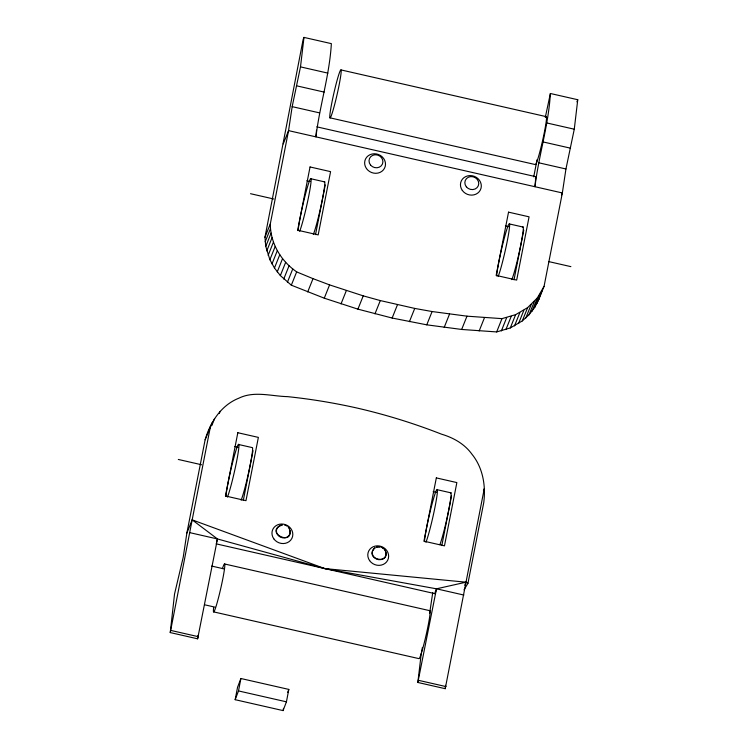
<?xml version="1.0" encoding="UTF-8"?>
<svg xmlns="http://www.w3.org/2000/svg" width="748" height="748" viewBox="0 0 748 748"><rect width="100%" height="100%" fill="white"/><g stroke="black" fill="none" stroke-linecap="round" stroke-linejoin="round"><path stroke-width="1.12" d="M316.516 130.18L315.937 136.856C319.686 105.524 329.55 75.258 331.355 43.636L303.978 37.4L303.136 39.494L264.96 237.275L265.774 246.391L269.888 259.696L274.46 267.999L280.35 275.582L291.327 285.184L324.267 298.181L357.918 309.148L392.139 318.04L426.771 324.828L461.666 329.457L496.663 331.925L510.304 327.933L522.31 320.911L529.051 314.749L534.577 307.587L538.738 299.611L544.067 286.325L562.346 192.956L565.946 168.983L574.277 129.208L577.755 99.727L550.378 93.5L545.311 117.333M316.806 126.842L535.839 176.706L534.97 186.72C538.71 155.397 548.574 125.122 550.378 93.5M210.45 426.491L192.171 519.86L217.462 538.953L197.622 638.811L170.245 632.574L174.536 594.052L183.241 557.12L186.85 533.137L205.13 439.777C210.235 422.143 221.23 405.145 238.893 398.17C254.152 390.662 271.412 396.262 287.531 396.636C310.906 399.077 334.122 402.892 357.058 408.053C385.8 414.654 414.037 423.396 441.498 434.167C453.456 437.72 464.564 443.938 471.941 454.204C482.89 467.659 485.929 485.695 483.76 502.563L467.958 583.281L464.012 589.845M197.622 638.811L197.996 635.435M264.96 237.275L270.28 223.998L288.56 130.629L292.169 106.646L300.5 66.881L303.978 37.4M483.414 490.866L484.236 488.818L445.219 688.693L417.842 682.466L421.32 652.985M445.219 688.693L445.621 685.299M429.651 613.21L432.737 592.659M170.245 632.574L192.171 519.86L324.772 568.583L436.495 588.816L463.872 595.053M235.162 699.689L237.546 687.272L240.893 678.511L288.812 689.413L286.428 701.83L283.081 710.6L235.162 699.689L238.509 690.928L240.893 678.511M283.081 710.6L283.511 708.347M417.842 682.466L436.495 588.816L465.957 582.187L467.958 583.281M533.726 176.846L537.073 159.679M243.306 500.393L253.039 450.679M315.525 234.629L325.258 184.915M441.806 545.582L451.54 495.868M421.535 651.863L422.414 647.403M514.016 279.817L523.75 230.103M538.738 299.611L539.411 296.189M216.63 541.889L217.462 538.953L324.772 568.583L465.957 582.187L464.723 585.254M216.079 543.833L435.102 593.706L436.495 588.816M287.69 692.339L288.812 689.413M283.24 143.906L288.56 130.629L562.346 192.956L561.524 195.004M265.166 241.838L270.496 228.551L270.28 223.998M265.774 246.391L271.094 233.105L270.496 228.551M266.765 250.907L272.085 237.621L271.094 233.105M268.139 255.349L273.469 242.062L272.085 237.621M269.888 259.696L275.217 246.41L273.469 242.062M272.001 263.922L277.321 250.636L275.217 246.41M212.357 422.414L205.13 439.777M274.46 267.999L279.78 254.713L277.321 250.636M211.749 425.668L214.611 418.515M219.323 413.392L220.136 411.344M277.246 271.889L282.566 258.602L279.78 254.713M280.35 275.582L285.671 262.296L282.566 258.602M283.744 279.041L289.065 265.755L285.671 262.296M186.85 533.137L192.171 519.86M287.41 282.248L292.739 268.962L289.065 265.755M291.327 285.184L296.647 271.898L292.739 268.962M307.699 291.926L313.019 278.649L329.588 284.894L363.238 295.862L380.293 300.574L414.738 308.419L432.092 311.542L466.986 316.17L501.983 318.639L515.624 314.646L527.63 307.624L537.298 297.994L544.067 286.325M324.267 298.181L329.588 284.894M341.013 303.922L346.333 290.635M357.918 309.148L363.238 295.862M374.963 313.861L380.293 300.574M392.139 318.04L397.459 304.763M409.408 321.696L414.738 308.419M426.771 324.828L432.092 311.542M444.19 327.409L449.52 314.123M461.666 329.457L466.986 316.17M479.159 330.962L484.48 317.676M576.923 101.822L577.755 99.727M496.663 331.925L501.983 318.639M501.347 330.953L506.667 317.666M505.9 329.616L511.221 316.329M510.304 327.933L515.624 314.646M514.521 325.913L519.851 312.627M518.532 323.566L523.862 310.28M522.31 320.911L527.63 307.624M525.825 317.965L531.145 304.679M529.051 314.749L534.371 301.463M531.978 311.28L537.298 297.994M534.577 307.587L539.897 294.301M536.84 303.688L542.16 290.402M376.665 547.022L380.414 546.881A7.041 6.433 21.8 0 0 376.403 547.087M282.473 524.928C262.454 531.959 295.825 547.985 289.065 528.023M341.051 69.929A24.628 1.711 -77.2 0 1 333.842 107.525A24.628 1.711 -77.2 0 1 331.57 104.15A24.628 1.711 -77.2 0 1 341.051 69.929L546.386 116.679M300.5 66.881L327.876 73.117M546.9 122.981L574.277 129.208M296.778 85.861L324.155 92.098M543.188 141.961L570.565 148.188M292.169 106.646L319.546 112.883M538.569 162.746L565.946 168.983M329.924 117.81L535.259 164.551A24.628 1.711 -77.2 0 0 542.852 139.427A24.628 1.711 -77.2 0 0 545.862 116.987M311.028 178.781L324.726 181.904M509.528 223.97L523.217 227.093M306.886 180.736L310.121 181.474M505.377 225.924L508.621 226.663M250.524 193.704L273.815 199.005M548.705 261.585L570.883 266.634M238.818 444.546L252.506 447.659A28.144 1.954 -77.2 0 1 248.916 471.175A28.144 1.954 -77.2 0 1 241.136 500.197M437.309 489.734L450.997 492.848M234.666 446.5L237.911 447.239M433.167 491.688L436.402 492.427M178.314 459.459L201.595 464.76M190.086 532.716L217.462 538.953M224.671 563.992L430.016 610.733M211.675 566.068L223.904 568.854M204.989 604.87L215.003 607.152M213.545 611.864L418.88 658.614A24.628 1.711 -77.2 0 0 426.472 633.481A24.628 1.711 -77.2 0 0 429.483 611.051M418.674 680.371L446.06 686.599M171.077 630.48L198.463 636.716M238.509 690.928L286.428 701.83M381.966 547.442L383.789 548.649M296.647 271.898L313.019 278.649M384.893 549.836C392.176 565.853 362.49 559.186 375.206 547.639A7.041 6.433 21.8 0 0 374.337 557.606A7.041 6.433 21.8 0 0 385.024 557.073A7.041 6.433 21.8 0 0 381.723 547.312M225.933 496.457A28.144 1.954 -77.2 0 1 234.825 454.242A28.144 1.954 -77.2 0 1 237.714 455.439A28.144 1.954 -77.2 0 1 227.439 497.083M290.149 530.416A7.041 6.433 21.8 0 1 284.82 537.84A7.041 6.433 21.8 0 1 276.554 532.38A7.041 6.433 21.8 0 1 281.874 524.956M284.586 525.068A7.041 6.433 21.8 0 1 287.11 526.143M288.186 527.003A7.041 6.433 21.8 0 1 289.728 529.173M435.327 591.509A30.724 2.141 -77.2 0 1 435.102 593.706M450.464 492.885A28.144 1.954 -77.2 0 1 448.333 511.987A28.144 1.954 -77.2 0 1 439.918 544.647M424.425 541.645A28.144 1.954 -77.2 0 1 433.316 499.43A28.144 1.954 -77.2 0 1 436.206 500.627A28.144 1.954 -77.2 0 1 425.939 542.272M222.427 568.648A24.628 1.711 -77.2 0 1 224.101 571.594A24.628 1.711 -77.2 0 1 216.873 603.655A24.628 1.711 -77.2 0 1 213.638 607.685M298.143 230.693A28.144 1.954 -77.2 0 1 307.035 188.477A28.144 1.954 -77.2 0 1 309.924 189.674A28.144 1.954 -77.2 0 1 299.658 231.319M324.193 181.932A28.144 1.954 -77.2 0 1 321.874 201.895A28.144 1.954 -77.2 0 1 313.347 234.442M535.839 176.706A15.306 1.066 -77.2 0 1 535.39 178.389M496.635 275.881A28.144 1.954 -77.2 0 1 505.536 233.666A28.144 1.954 -77.2 0 1 508.416 234.863A28.144 1.954 -77.2 0 1 498.149 276.508M522.684 227.121A28.144 1.954 -77.2 0 1 520.365 247.083A28.144 1.954 -77.2 0 1 511.838 279.63M237.827 432.718L225.447 495.989L245.98 500.664L258.369 437.393L237.827 432.718M310.046 166.963L297.657 230.225L318.19 234.9L330.579 171.638L310.046 166.963M436.327 477.907L423.938 541.178L444.471 545.853L456.86 482.582L436.327 477.907M508.537 212.152L496.148 275.414L516.681 280.089L529.07 216.827L508.537 212.152M273.815 538.841A10.556 9.64 21.8 0 0 291.823 538.504A10.556 9.64 21.8 0 0 281.529 524.011A10.556 9.64 21.8 0 0 273.815 538.841M369.643 560.663A10.556 9.64 21.8 0 0 387.651 560.317A10.556 9.64 21.8 0 0 377.357 545.834A10.556 9.64 21.8 0 0 369.643 560.663M366.492 168.59A10.556 9.64 21.8 0 0 384.5 168.253A10.556 9.64 21.8 0 0 374.196 153.761A10.556 9.64 21.8 0 0 366.492 168.59M370.522 165.009A7.041 6.433 21.8 0 0 382.434 164.036A7.041 6.433 21.8 0 0 374.935 154.789A7.041 6.433 21.8 0 0 370.522 165.009M462.311 190.413A10.556 9.64 21.8 0 0 480.319 190.067A10.556 9.64 21.8 0 0 470.024 175.584A10.556 9.64 21.8 0 0 462.311 190.413M466.35 186.822A7.041 6.433 21.8 0 0 478.262 185.859A7.041 6.433 21.8 0 0 470.763 176.603A7.041 6.433 21.8 0 0 466.35 186.822"/></g></svg>
